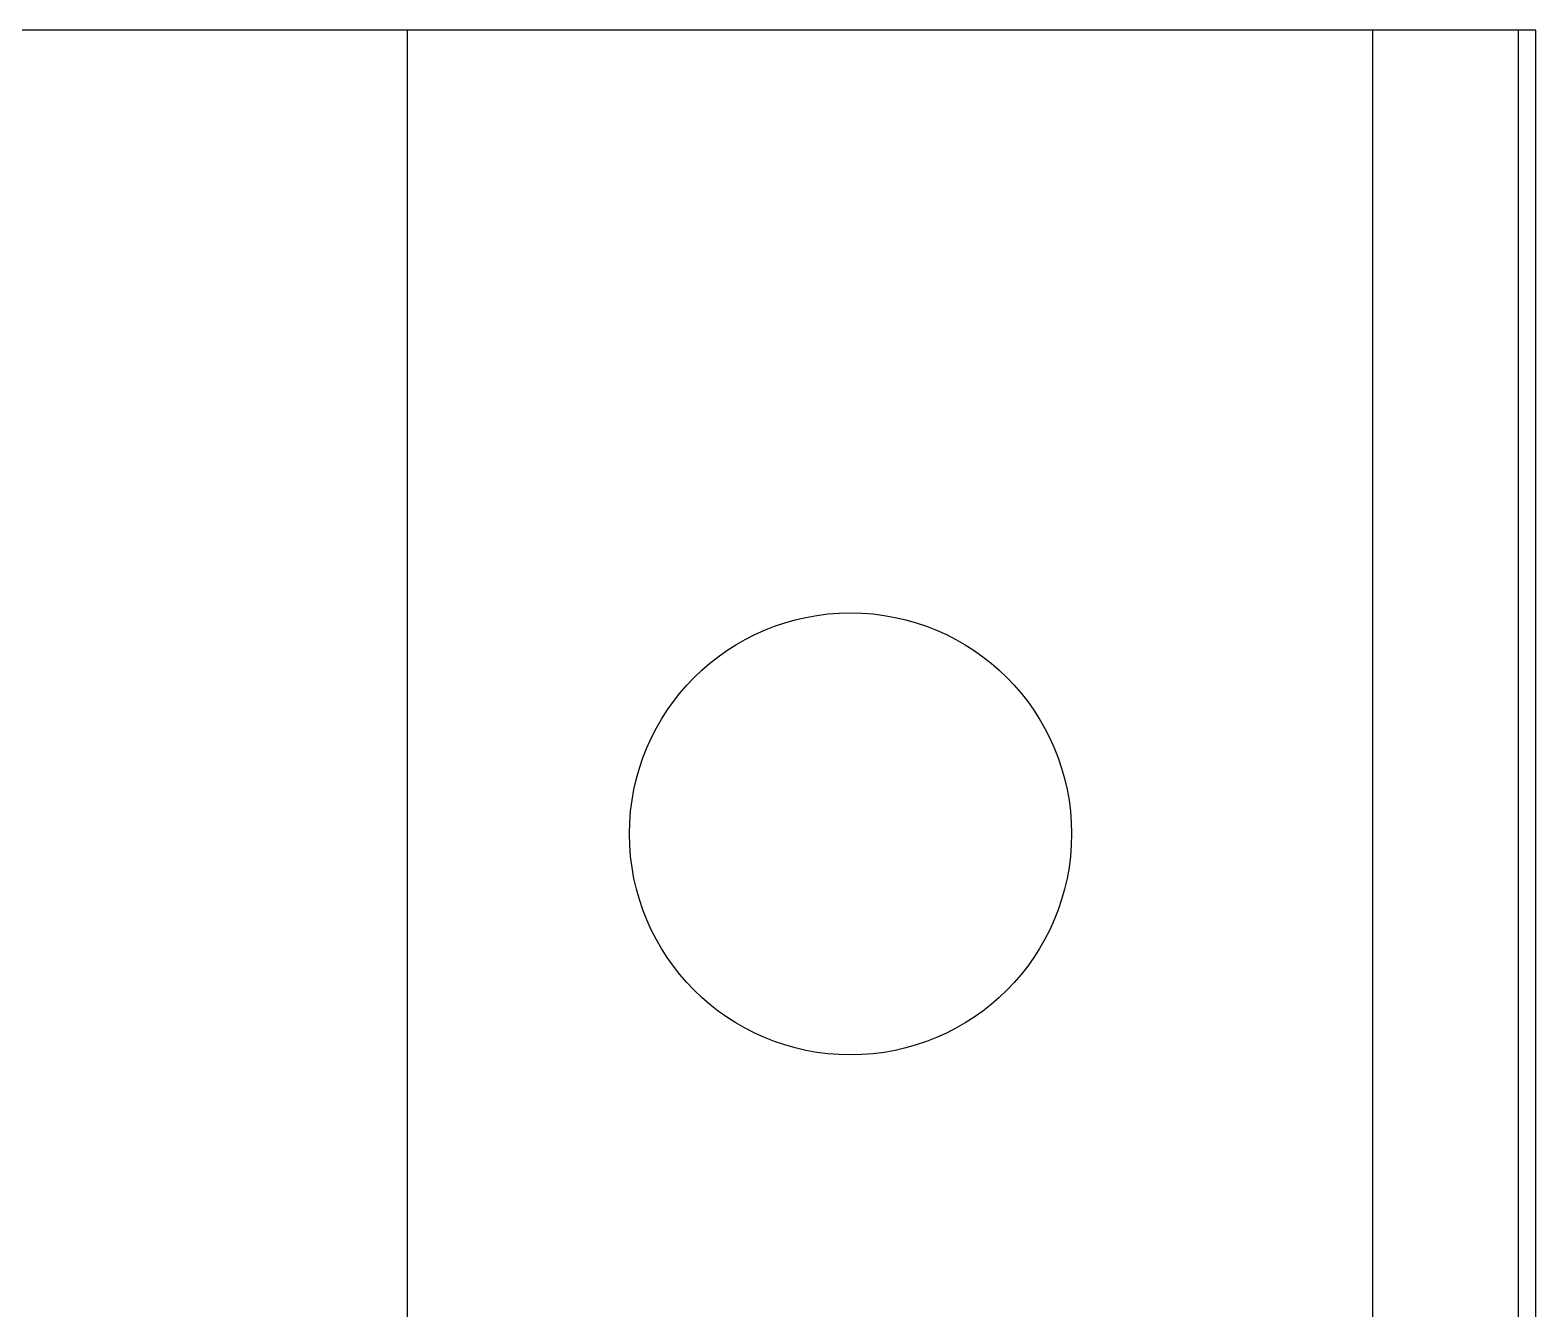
# Model space of a CAD drawing. Header units: inches. Extents: x -0.22 to 3.3, y -3.49 to -1.49.
# Drawn here: x 2.362 to 3.299, y -2.29 to -1.494 of the extents above; entities that cross this region are included whole.
import ezdxf

# ---------------------------------------------------------------- set-up
doc = ezdxf.new("R2010")
doc.units = ezdxf.units.IN
doc.header["$MEASUREMENT"] = 0

msp = doc.modelspace()

# ---------------------------------------------------------------- linework, layer by layer
at = {"color": 7, "linetype": 'Continuous', "lineweight": 25}
for p, q in [((3.29887, -1.49448), (-0.22442, -1.49448)), ((2.5971, -3.49448), (2.5971, -1.49448)), ((3.19737, -3.49448), (3.19737, -1.49448)), ((3.28803, -3.49448), (3.28803, -1.49448)), ((3.29887, -3.49448), (3.29887, -1.49448))]:
    msp.add_line(p, q, dxfattribs=at)
msp.add_circle((2.87258, -1.99448), 0.1375, dxfattribs=at)

doc.saveas('drawing.dxf')
